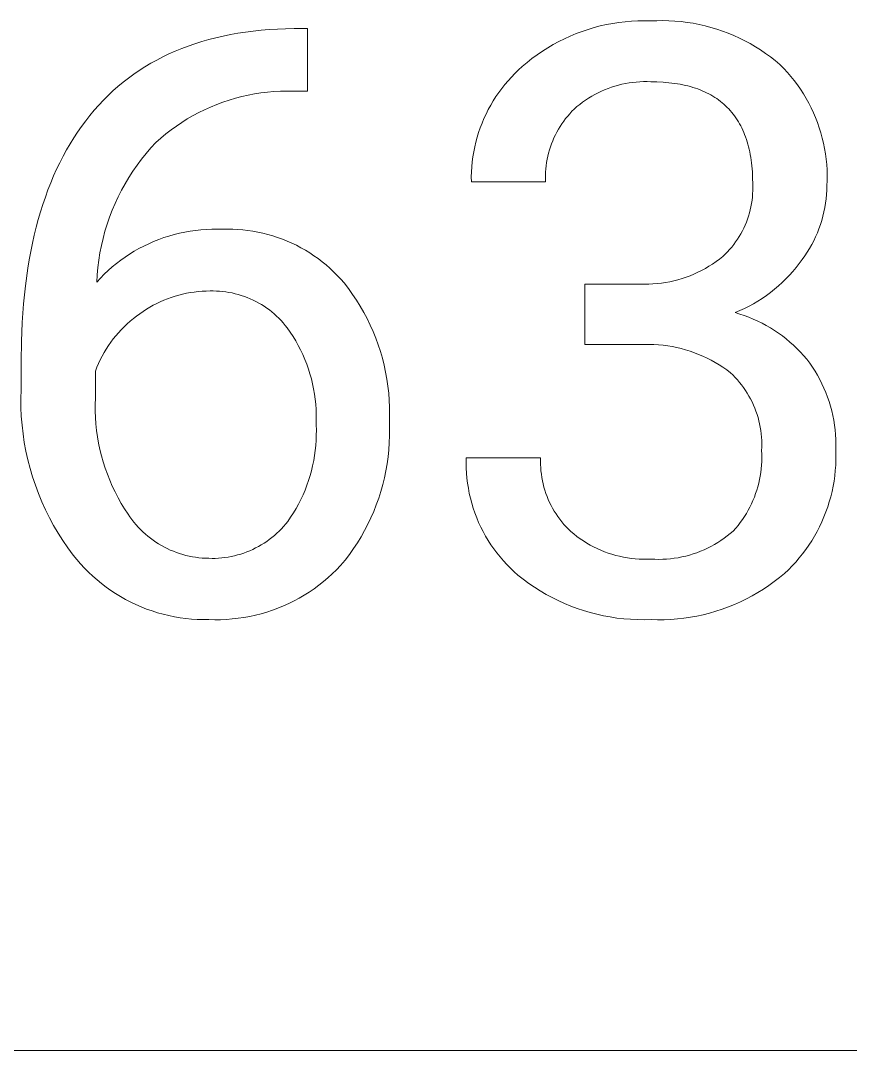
# Model space of a CAD drawing. Header units: millimetres. Extents: x -665 to 1920, y -373 to 1434.
# Drawn here: x 1429.21 to 1464.07, y -228.39 to -185.11 of the extents above; entities that cross this region are included whole.
import ezdxf

# ---------------------------------------------------------------- set-up
doc = ezdxf.new("R2010")
doc.units = ezdxf.units.MM
doc.header["$MEASUREMENT"] = 0
doc.layers.add('Domyślny', color=7, linetype='Continuous', true_color=0x000000)

msp = doc.modelspace()

# ---------------------------------------------------------------- linework, layer by layer
at = {"layer": 'Domyślny', "color": 18, "lineweight": 15, "true_color": 0x000000}
for p, q in [((1453.822, -185.275), (1454.085, -185.226)), ((1454.085, -185.226), (1454.348, -185.186)), ((1454.348, -185.186), (1454.613, -185.155)), ((1454.613, -185.155), (1454.879, -185.133)), ((1454.879, -185.133), (1455.146, -185.12)), ((1455.146, -185.12), (1455.413, -185.116)), ((1455.413, -185.116), (1455.68, -185.122)), ((1455.68, -185.122), (1455.935, -185.111)), ((1455.935, -185.111), (1456.191, -185.108)), ((1456.191, -185.108), (1456.446, -185.114)), ((1456.446, -185.114), (1456.701, -185.128)), ((1456.701, -185.128), (1456.956, -185.151)), ((1456.956, -185.151), (1457.21, -185.183)), ((1457.21, -185.183), (1457.462, -185.223)), ((1457.462, -185.223), (1457.713, -185.272)), ((1438.024, -185.699), (1438.339, -185.643)), ((1438.339, -185.643), (1438.659, -185.594)), ((1438.659, -185.594), (1438.985, -185.552)), ((1438.985, -185.552), (1439.316, -185.516)), ((1439.316, -185.516), (1439.653, -185.487)), ((1439.653, -185.487), (1439.995, -185.466)), ((1439.995, -185.466), (1440.343, -185.451)), ((1440.343, -185.451), (1440.696, -185.442)), ((1440.696, -185.442), (1441.256, -185.442)), ((1441.256, -185.442), (1441.256, -188.077)), ((1452.299, -185.759), (1452.545, -185.656)), ((1452.545, -185.656), (1452.795, -185.562)), ((1452.795, -185.562), (1453.048, -185.477)), ((1453.048, -185.477), (1453.304, -185.401)), ((1453.304, -185.401), (1453.562, -185.334)), ((1453.562, -185.334), (1453.822, -185.275)), ((1457.713, -185.272), (1457.962, -185.329)), ((1457.962, -185.329), (1458.209, -185.394)), ((1458.209, -185.394), (1458.454, -185.467)), ((1458.454, -185.467), (1458.696, -185.549)), ((1458.696, -185.549), (1458.936, -185.639)), ((1458.936, -185.639), (1459.172, -185.737)), ((1436.251, -186.178), (1436.533, -186.081)), ((1436.533, -186.081), (1436.82, -185.991)), ((1436.82, -185.991), (1437.113, -185.908)), ((1437.113, -185.908), (1437.411, -185.832)), ((1437.411, -185.832), (1437.715, -185.762)), ((1437.715, -185.762), (1438.024, -185.699)), ((1451.353, -186.251), (1451.583, -186.116)), ((1451.583, -186.116), (1451.817, -185.988)), ((1451.817, -185.988), (1452.056, -185.869)), ((1452.056, -185.869), (1452.299, -185.759)), ((1459.172, -185.737), (1459.405, -185.843)), ((1459.405, -185.843), (1459.634, -185.956)), ((1459.634, -185.956), (1459.859, -186.077)), ((1459.859, -186.077), (1460.08, -186.206)), ((1435.179, -186.634), (1435.439, -186.51)), ((1435.439, -186.51), (1435.704, -186.393)), ((1435.704, -186.393), (1435.975, -186.282)), ((1435.975, -186.282), (1436.251, -186.178)), ((1450.693, -186.704), (1450.908, -186.545)), ((1450.908, -186.545), (1451.128, -186.394)), ((1451.128, -186.394), (1451.353, -186.251)), ((1460.08, -186.206), (1460.296, -186.342)), ((1460.296, -186.342), (1460.508, -186.485)), ((1460.508, -186.485), (1460.715, -186.635)), ((1434.433, -187.048), (1434.676, -186.904)), ((1434.676, -186.904), (1434.925, -186.766)), ((1434.925, -186.766), (1435.179, -186.634)), ((1450.281, -187.042), (1450.484, -186.869)), ((1450.484, -186.869), (1450.693, -186.704)), ((1460.715, -186.635), (1460.917, -186.792)), ((1460.917, -186.792), (1461.113, -186.956)), ((1461.113, -186.956), (1461.271, -187.117)), ((1433.736, -187.524), (1433.962, -187.358)), ((1433.962, -187.358), (1434.195, -187.2)), ((1434.195, -187.2), (1434.433, -187.048)), ((1449.828, -187.48), (1449.974, -187.329)), ((1449.974, -187.329), (1450.125, -187.183)), ((1450.125, -187.183), (1450.281, -187.042)), ((1461.271, -187.117), (1461.424, -187.283)), ((1461.424, -187.283), (1461.57, -187.454)), ((1433.299, -187.875), (1433.514, -187.696)), ((1433.514, -187.696), (1433.736, -187.524)), ((1449.421, -187.961), (1449.551, -187.796)), ((1449.551, -187.796), (1449.687, -187.636)), ((1449.687, -187.636), (1449.828, -187.48)), ((1454.323, -187.819), (1454.176, -187.861)), ((1454.471, -187.783), (1454.323, -187.819)), ((1454.619, -187.752), (1454.471, -187.783)), ((1454.769, -187.726), (1454.619, -187.752)), ((1454.92, -187.705), (1454.769, -187.726)), ((1455.071, -187.69), (1454.92, -187.705)), ((1455.223, -187.679), (1455.071, -187.69)), ((1455.375, -187.674), (1455.223, -187.679)), ((1455.527, -187.674), (1455.375, -187.674)), ((1455.68, -187.679), (1455.527, -187.674)), ((1455.943, -187.684), (1455.68, -187.679)), ((1456.199, -187.696), (1455.943, -187.684)), ((1456.323, -187.706), (1456.199, -187.696)), ((1456.446, -187.717), (1456.323, -187.706)), ((1456.566, -187.731), (1456.446, -187.717)), ((1456.685, -187.746), (1456.566, -187.731)), ((1456.801, -187.764), (1456.685, -187.746)), ((1456.915, -187.784), (1456.801, -187.764)), ((1457.027, -187.806), (1456.915, -187.784)), ((1457.137, -187.83), (1457.027, -187.806)), ((1457.245, -187.856), (1457.137, -187.83)), ((1457.35, -187.885), (1457.245, -187.856)), ((1461.57, -187.454), (1461.711, -187.629)), ((1461.711, -187.629), (1461.846, -187.81)), ((1461.846, -187.81), (1461.975, -187.995)), ((1432.684, -188.453), (1432.884, -188.254)), ((1432.884, -188.254), (1433.088, -188.061)), ((1433.088, -188.061), (1433.299, -187.875)), ((1438.764, -188.244), (1438.495, -188.304)), ((1439.034, -188.192), (1438.764, -188.244)), ((1439.306, -188.15), (1439.034, -188.192)), ((1439.579, -188.117), (1439.306, -188.15)), ((1439.853, -188.093), (1439.579, -188.117)), ((1440.128, -188.079), (1439.853, -188.093)), ((1440.403, -188.073), (1440.128, -188.079)), ((1440.679, -188.077), (1440.403, -188.073)), ((1441.256, -188.077), (1440.679, -188.077)), ((1449.178, -188.304), (1449.296, -188.13)), ((1449.296, -188.13), (1449.421, -187.961)), ((1453.202, -188.285), (1453.072, -188.364)), ((1453.335, -188.21), (1453.202, -188.285)), ((1453.47, -188.14), (1453.335, -188.21)), ((1453.607, -188.075), (1453.47, -188.14)), ((1453.746, -188.014), (1453.607, -188.075)), ((1453.888, -187.958), (1453.746, -188.014)), ((1454.031, -187.907), (1453.888, -187.958)), ((1454.176, -187.861), (1454.031, -187.907)), ((1457.454, -187.915), (1457.35, -187.885)), ((1457.556, -187.948), (1457.454, -187.915)), ((1457.655, -187.982), (1457.556, -187.948)), ((1457.752, -188.019), (1457.655, -187.982)), ((1457.848, -188.058), (1457.752, -188.019)), ((1457.941, -188.099), (1457.848, -188.058)), ((1458.032, -188.142), (1457.941, -188.099)), ((1458.121, -188.187), (1458.032, -188.142)), ((1458.208, -188.234), (1458.121, -188.187)), ((1458.293, -188.283), (1458.208, -188.234)), ((1458.375, -188.335), (1458.293, -188.283)), ((1461.975, -187.995), (1462.097, -188.184)), ((1462.097, -188.184), (1462.213, -188.378)), ((1432.302, -188.873), (1432.491, -188.66)), ((1432.491, -188.66), (1432.684, -188.453)), ((1437.446, -188.635), (1437.191, -188.74)), ((1437.704, -188.539), (1437.446, -188.635)), ((1437.965, -188.452), (1437.704, -188.539)), ((1438.229, -188.374), (1437.965, -188.452)), ((1438.495, -188.304), (1438.229, -188.374)), ((1448.857, -188.846), (1448.958, -188.662)), ((1448.958, -188.662), (1449.065, -188.481)), ((1449.065, -188.481), (1449.178, -188.304)), ((1452.582, -188.724), (1452.468, -188.825)), ((1452.7, -188.628), (1452.582, -188.724)), ((1452.821, -188.536), (1452.7, -188.628)), ((1452.945, -188.448), (1452.821, -188.536)), ((1453.072, -188.364), (1452.945, -188.448)), ((1458.456, -188.388), (1458.375, -188.335)), ((1458.534, -188.444), (1458.456, -188.388)), ((1458.611, -188.502), (1458.534, -188.444)), ((1458.685, -188.561), (1458.611, -188.502)), ((1458.757, -188.623), (1458.685, -188.561)), ((1458.828, -188.687), (1458.757, -188.623)), ((1458.896, -188.754), (1458.828, -188.687)), ((1462.213, -188.378), (1462.322, -188.575)), ((1462.322, -188.575), (1462.424, -188.776)), ((1431.942, -189.32), (1432.12, -189.093)), ((1432.12, -189.093), (1432.302, -188.873)), ((1436.451, -189.104), (1436.212, -189.242)), ((1436.693, -188.975), (1436.451, -189.104)), ((1436.94, -188.853), (1436.693, -188.975)), ((1437.191, -188.74), (1436.94, -188.853)), ((1448.675, -189.224), (1448.763, -189.034)), ((1448.763, -189.034), (1448.857, -188.846)), ((1452.192, -189.123), (1452.107, -189.228)), ((1452.28, -189.02), (1452.192, -189.123)), ((1452.372, -188.921), (1452.28, -189.02)), ((1452.468, -188.825), (1452.372, -188.921)), ((1458.962, -188.822), (1458.896, -188.754)), ((1459.025, -188.892), (1458.962, -188.822)), ((1459.087, -188.965), (1459.025, -188.892)), ((1459.147, -189.039), (1459.087, -188.965)), ((1459.204, -189.116), (1459.147, -189.039)), ((1459.26, -189.195), (1459.204, -189.116)), ((1462.424, -188.776), (1462.519, -188.98)), ((1462.519, -188.98), (1462.608, -189.187)), ((1431.603, -189.792), (1431.769, -189.553)), ((1431.769, -189.553), (1431.942, -189.32)), ((1435.75, -189.541), (1435.527, -189.703)), ((1435.979, -189.388), (1435.75, -189.541)), ((1436.212, -189.242), (1435.979, -189.388)), ((1448.518, -189.614), (1448.593, -189.418)), ((1448.593, -189.418), (1448.675, -189.224)), ((1451.874, -189.56), (1451.804, -189.676)), ((1451.948, -189.447), (1451.874, -189.56)), ((1452.025, -189.336), (1451.948, -189.447)), ((1452.107, -189.228), (1452.025, -189.336)), ((1459.313, -189.276), (1459.26, -189.195)), ((1459.365, -189.359), (1459.313, -189.276)), ((1459.414, -189.444), (1459.365, -189.359)), ((1459.461, -189.531), (1459.414, -189.444)), ((1459.506, -189.62), (1459.461, -189.531)), ((1462.608, -189.187), (1462.689, -189.397)), ((1462.689, -189.397), (1462.763, -189.61)), ((1431.441, -190.037), (1431.603, -189.792)), ((1435.31, -189.871), (1435.098, -190.047)), ((1435.527, -189.703), (1435.31, -189.871)), ((1448.334, -190.217), (1448.388, -190.014)), ((1448.388, -190.014), (1448.45, -189.813)), ((1448.45, -189.813), (1448.518, -189.614)), ((1451.675, -189.915), (1451.617, -190.037)), ((1451.737, -189.794), (1451.675, -189.915)), ((1451.804, -189.676), (1451.737, -189.794)), ((1459.549, -189.712), (1459.506, -189.62)), ((1459.59, -189.805), (1459.549, -189.712)), ((1459.628, -189.901), (1459.59, -189.805)), ((1459.665, -189.999), (1459.628, -189.901)), ((1459.7, -190.099), (1459.665, -189.999)), ((1462.763, -189.61), (1462.83, -189.825)), ((1462.83, -189.825), (1462.889, -190.043)), ((1431.136, -190.547), (1431.286, -190.289)), ((1431.286, -190.289), (1431.441, -190.037)), ((1434.892, -190.23), (1434.682, -190.458)), ((1435.098, -190.047), (1434.892, -190.23)), ((1448.245, -190.627), (1448.286, -190.421)), ((1448.286, -190.421), (1448.334, -190.217)), ((1451.468, -190.415), (1451.427, -190.544)), ((1451.514, -190.287), (1451.468, -190.415)), ((1451.563, -190.161), (1451.514, -190.287)), ((1451.617, -190.037), (1451.563, -190.161)), ((1459.732, -190.201), (1459.7, -190.099)), ((1459.762, -190.305), (1459.732, -190.201)), ((1459.791, -190.411), (1459.762, -190.305)), ((1459.817, -190.519), (1459.791, -190.411)), ((1462.889, -190.043), (1462.941, -190.262)), ((1462.941, -190.262), (1462.986, -190.483)), ((1430.854, -191.081), (1430.992, -190.811)), ((1430.992, -190.811), (1431.136, -190.547)), ((1434.48, -190.694), (1434.286, -190.936)), ((1434.682, -190.458), (1434.48, -190.694)), ((1448.183, -191.043), (1448.21, -190.834)), ((1448.21, -190.834), (1448.245, -190.627)), ((1451.358, -190.806), (1451.33, -190.938)), ((1451.39, -190.674), (1451.358, -190.806)), ((1451.427, -190.544), (1451.39, -190.674)), ((1459.841, -190.63), (1459.817, -190.519)), ((1459.863, -190.743), (1459.841, -190.63)), ((1459.883, -190.857), (1459.863, -190.743)), ((1459.901, -190.974), (1459.883, -190.857)), ((1462.986, -190.483), (1463.023, -190.705)), ((1463.023, -190.705), (1463.052, -190.929)), ((1430.721, -191.357), (1430.854, -191.081)), ((1434.1, -191.185), (1433.923, -191.44)), ((1434.286, -190.936), (1434.1, -191.185)), ((1448.15, -191.461), (1448.163, -191.252)), ((1448.163, -191.252), (1448.183, -191.043)), ((1451.288, -191.206), (1451.274, -191.34)), ((1451.307, -191.072), (1451.288, -191.206)), ((1451.33, -190.938), (1451.307, -191.072)), ((1459.916, -191.093), (1459.901, -190.974)), ((1459.93, -191.214), (1459.916, -191.093)), ((1459.942, -191.337), (1459.93, -191.214)), ((1463.052, -190.929), (1463.074, -191.153)), ((1463.074, -191.153), (1463.088, -191.378)), ((1430.472, -191.929), (1430.594, -191.64)), ((1430.594, -191.64), (1430.721, -191.357)), ((1433.755, -191.701), (1433.596, -191.967)), ((1433.923, -191.44), (1433.755, -191.701)), ((1448.144, -191.671), (1448.15, -191.461)), ((1448.145, -191.881), (1448.144, -191.671)), ((1451.259, -191.611), (1451.258, -191.746)), ((1451.258, -191.746), (1451.262, -191.881)), ((1451.264, -191.475), (1451.259, -191.611)), ((1451.274, -191.34), (1451.264, -191.475)), ((1459.951, -191.462), (1459.942, -191.337)), ((1459.964, -191.719), (1459.951, -191.462)), ((1459.968, -191.985), (1459.964, -191.719)), ((1463.088, -191.378), (1463.095, -191.603)), ((1463.095, -191.603), (1463.094, -191.828)), ((1430.357, -192.224), (1430.472, -191.929)), ((1433.596, -191.967), (1433.446, -192.239)), ((1451.262, -191.881), (1448.145, -191.881)), ((1459.971, -192.121), (1459.968, -191.985)), ((1459.97, -192.256), (1459.971, -192.121)), ((1463.085, -192.054), (1463.08, -192.238)), ((1463.094, -191.828), (1463.085, -192.054)), ((1430.142, -192.833), (1430.246, -192.525)), ((1430.246, -192.525), (1430.357, -192.224)), ((1433.306, -192.516), (1433.175, -192.797)), ((1433.446, -192.239), (1433.306, -192.516)), ((1459.938, -192.662), (1459.953, -192.527)), ((1459.953, -192.527), (1459.964, -192.392)), ((1459.964, -192.392), (1459.97, -192.256)), ((1463.05, -192.604), (1463.026, -192.787)), ((1463.068, -192.421), (1463.05, -192.604)), ((1463.08, -192.238), (1463.068, -192.421)), ((1430.043, -193.146), (1430.142, -192.833)), ((1433.175, -192.797), (1433.054, -193.083)), ((1459.864, -193.063), (1459.893, -192.93)), ((1459.893, -192.93), (1459.918, -192.797)), ((1459.918, -192.797), (1459.938, -192.662)), ((1462.995, -192.968), (1462.958, -193.149)), ((1463.026, -192.787), (1462.995, -192.968)), ((1429.862, -193.793), (1429.95, -193.466)), ((1429.95, -193.466), (1430.043, -193.146)), ((1432.943, -193.373), (1432.841, -193.666)), ((1433.054, -193.083), (1432.943, -193.373)), ((1459.701, -193.581), (1459.748, -193.453)), ((1459.748, -193.453), (1459.791, -193.325)), ((1459.791, -193.325), (1459.83, -193.194)), ((1459.83, -193.194), (1459.864, -193.063)), ((1462.915, -193.327), (1462.866, -193.505)), ((1462.958, -193.149), (1462.915, -193.327)), ((1429.78, -194.125), (1429.862, -193.793)), ((1432.841, -193.666), (1432.75, -193.963)), ((1436.553, -193.925), (1436.78, -193.901)), ((1436.78, -193.901), (1437.007, -193.884)), ((1437.007, -193.884), (1437.235, -193.875)), ((1437.235, -193.875), (1437.463, -193.874)), ((1437.463, -193.874), (1437.691, -193.881)), ((1437.691, -193.881), (1437.905, -193.876)), ((1437.905, -193.876), (1438.119, -193.878)), ((1438.119, -193.878), (1438.333, -193.888)), ((1438.333, -193.888), (1438.546, -193.904)), ((1438.546, -193.904), (1438.759, -193.928)), ((1459.532, -193.951), (1459.593, -193.83)), ((1459.593, -193.83), (1459.649, -193.706)), ((1459.649, -193.706), (1459.701, -193.581)), ((1462.749, -193.854), (1462.682, -194.025)), ((1462.811, -193.68), (1462.749, -193.854)), ((1462.866, -193.505), (1462.811, -193.68)), ((1429.704, -194.464), (1429.78, -194.125)), ((1432.669, -194.262), (1432.599, -194.565)), ((1432.75, -193.963), (1432.669, -194.262)), ((1434.796, -194.394), (1435.008, -194.31)), ((1435.008, -194.31), (1435.222, -194.232)), ((1435.222, -194.232), (1435.439, -194.162)), ((1435.439, -194.162), (1435.659, -194.099)), ((1435.659, -194.099), (1435.88, -194.044)), ((1435.88, -194.044), (1436.103, -193.997)), ((1436.103, -193.997), (1436.327, -193.957)), ((1436.327, -193.957), (1436.553, -193.925)), ((1438.759, -193.928), (1438.971, -193.959)), ((1438.971, -193.959), (1439.181, -193.998)), ((1439.181, -193.998), (1439.391, -194.043)), ((1439.391, -194.043), (1439.598, -194.095)), ((1439.598, -194.095), (1439.804, -194.155)), ((1439.804, -194.155), (1440.007, -194.221)), ((1440.007, -194.221), (1440.209, -194.294)), ((1440.209, -194.294), (1440.407, -194.374)), ((1459.249, -194.414), (1459.326, -194.302)), ((1459.326, -194.302), (1459.399, -194.188)), ((1459.399, -194.188), (1459.467, -194.071)), ((1459.467, -194.071), (1459.532, -193.951)), ((1462.609, -194.194), (1462.53, -194.36)), ((1462.682, -194.025), (1462.609, -194.194)), ((1429.633, -194.809), (1429.704, -194.464)), ((1432.599, -194.565), (1432.539, -194.869)), ((1433.982, -194.804), (1434.18, -194.691)), ((1434.18, -194.691), (1434.382, -194.585)), ((1434.382, -194.585), (1434.588, -194.486)), ((1434.588, -194.486), (1434.796, -194.394)), ((1440.407, -194.374), (1440.603, -194.46)), ((1440.603, -194.46), (1440.796, -194.554)), ((1440.796, -194.554), (1440.985, -194.653)), ((1440.985, -194.653), (1441.172, -194.759)), ((1441.172, -194.759), (1441.354, -194.871)), ((1458.904, -194.834), (1458.996, -194.734)), ((1458.996, -194.734), (1459.084, -194.63)), ((1459.084, -194.63), (1459.168, -194.524)), ((1459.168, -194.524), (1459.249, -194.414)), ((1462.355, -194.684), (1462.259, -194.841)), ((1462.445, -194.524), (1462.355, -194.684)), ((1462.53, -194.36), (1462.445, -194.524)), ((1429.509, -195.517), (1429.568, -195.16)), ((1429.568, -195.16), (1429.633, -194.809)), ((1432.489, -195.176), (1432.45, -195.484)), ((1432.539, -194.869), (1432.489, -195.176)), ((1433.232, -195.321), (1433.412, -195.182)), ((1433.412, -195.182), (1433.598, -195.049)), ((1433.598, -195.049), (1433.788, -194.923)), ((1433.788, -194.923), (1433.982, -194.804)), ((1441.354, -194.871), (1441.532, -194.989)), ((1441.532, -194.989), (1441.707, -195.113)), ((1441.707, -195.113), (1441.877, -195.243)), ((1458.427, -195.24), (1458.571, -195.135)), ((1458.571, -195.135), (1458.711, -195.024)), ((1458.711, -195.024), (1458.809, -194.931)), ((1458.809, -194.931), (1458.904, -194.834)), ((1462.051, -195.145), (1461.925, -195.319)), ((1462.158, -194.995), (1462.051, -195.145)), ((1462.259, -194.841), (1462.158, -194.995)), ((1429.407, -196.251), (1429.509, -195.517)), ((1432.45, -195.484), (1432.422, -195.793)), ((1432.719, -195.773), (1432.884, -195.616)), ((1432.884, -195.616), (1433.055, -195.465)), ((1433.055, -195.465), (1433.232, -195.321)), ((1441.877, -195.243), (1442.043, -195.379)), ((1442.043, -195.379), (1442.204, -195.52)), ((1442.204, -195.52), (1442.36, -195.667)), ((1457.659, -195.689), (1457.819, -195.61)), ((1457.819, -195.61), (1457.976, -195.525)), ((1457.976, -195.525), (1458.129, -195.435)), ((1458.129, -195.435), (1458.28, -195.34)), ((1458.28, -195.34), (1458.427, -195.24)), ((1461.793, -195.488), (1461.655, -195.653)), ((1461.925, -195.319), (1461.793, -195.488)), ((1432.422, -195.793), (1432.404, -196.102)), ((1432.404, -196.102), (1432.558, -195.935)), ((1432.558, -195.935), (1432.719, -195.773)), ((1442.36, -195.667), (1442.511, -195.819)), ((1442.511, -195.819), (1442.656, -195.975)), ((1442.656, -195.975), (1442.797, -196.137)), ((1456.305, -196.117), (1456.48, -196.084)), ((1456.48, -196.084), (1456.654, -196.045)), ((1456.654, -196.045), (1456.826, -196)), ((1456.826, -196), (1456.997, -195.95)), ((1456.997, -195.95), (1457.166, -195.893)), ((1457.166, -195.893), (1457.333, -195.831)), ((1457.333, -195.831), (1457.497, -195.763)), ((1457.497, -195.763), (1457.659, -195.689)), ((1461.363, -195.969), (1461.209, -196.119)), ((1461.512, -195.814), (1461.363, -195.969)), ((1461.655, -195.653), (1461.512, -195.814)), ((1429.328, -197.009), (1429.407, -196.251)), ((1436.505, -196.516), (1436.341, -196.541)), ((1436.669, -196.497), (1436.505, -196.516)), ((1436.834, -196.484), (1436.669, -196.497)), ((1437, -196.475), (1436.834, -196.484)), ((1437.165, -196.473), (1437, -196.475)), ((1437.299, -196.471), (1437.165, -196.473)), ((1437.432, -196.474), (1437.299, -196.471)), ((1437.565, -196.482), (1437.432, -196.474)), ((1437.698, -196.494), (1437.565, -196.482)), ((1437.831, -196.51), (1437.698, -196.494)), ((1437.962, -196.531), (1437.831, -196.51)), ((1442.797, -196.137), (1442.98, -196.372)), ((1442.98, -196.372), (1443.154, -196.614)), ((1452.907, -196.187), (1455.24, -196.187)), ((1452.907, -198.727), (1452.907, -196.187)), ((1455.24, -196.187), (1455.418, -196.19)), ((1455.418, -196.19), (1455.597, -196.188)), ((1455.597, -196.188), (1455.774, -196.179)), ((1455.774, -196.179), (1455.952, -196.165)), ((1455.952, -196.165), (1456.129, -196.144)), ((1456.129, -196.144), (1456.305, -196.117)), ((1460.886, -196.403), (1460.718, -196.536)), ((1461.05, -196.263), (1460.886, -196.403)), ((1461.209, -196.119), (1461.05, -196.263)), ((1435.077, -196.928), (1434.928, -196.999)), ((1435.229, -196.861), (1435.077, -196.928)), ((1435.383, -196.8), (1435.229, -196.861)), ((1435.539, -196.744), (1435.383, -196.8)), ((1435.696, -196.692), (1435.539, -196.744)), ((1435.856, -196.646), (1435.696, -196.692)), ((1436.016, -196.606), (1435.856, -196.646)), ((1436.178, -196.571), (1436.016, -196.606)), ((1436.341, -196.541), (1436.178, -196.571)), ((1438.093, -196.556), (1437.962, -196.531)), ((1438.224, -196.586), (1438.093, -196.556)), ((1438.352, -196.62), (1438.224, -196.586)), ((1438.48, -196.659), (1438.352, -196.62)), ((1438.607, -196.702), (1438.48, -196.659)), ((1438.731, -196.749), (1438.607, -196.702)), ((1438.855, -196.8), (1438.731, -196.749)), ((1438.976, -196.856), (1438.855, -196.8)), ((1439.095, -196.915), (1438.976, -196.856)), ((1439.213, -196.979), (1439.095, -196.915)), ((1443.154, -196.614), (1443.32, -196.861)), ((1443.32, -196.861), (1443.478, -197.114)), ((1460.186, -196.901), (1460.001, -197.011)), ((1460.368, -196.786), (1460.186, -196.901)), ((1460.545, -196.664), (1460.368, -196.786)), ((1460.718, -196.536), (1460.545, -196.664)), ((1429.272, -197.793), (1429.328, -197.009)), ((1434.356, -197.333), (1434.221, -197.428)), ((1434.495, -197.243), (1434.356, -197.333)), ((1434.637, -197.157), (1434.495, -197.243)), ((1434.781, -197.076), (1434.637, -197.157)), ((1434.928, -196.999), (1434.781, -197.076)), ((1439.328, -197.046), (1439.213, -196.979)), ((1439.44, -197.117), (1439.328, -197.046)), ((1439.551, -197.192), (1439.44, -197.117)), ((1439.658, -197.271), (1439.551, -197.192)), ((1439.763, -197.354), (1439.658, -197.271)), ((1439.865, -197.439), (1439.763, -197.354)), ((1443.478, -197.114), (1443.627, -197.373)), ((1443.627, -197.373), (1443.766, -197.636)), ((1459.425, -197.3), (1459.227, -197.384)), ((1459.621, -197.21), (1459.425, -197.3)), ((1459.813, -197.114), (1459.621, -197.21)), ((1460.001, -197.011), (1459.813, -197.114)), ((1429.238, -198.601), (1429.272, -197.793)), ((1433.812, -197.744), (1433.684, -197.858)), ((1433.945, -197.634), (1433.812, -197.744)), ((1434.081, -197.529), (1433.945, -197.634)), ((1434.221, -197.428), (1434.081, -197.529)), ((1439.965, -197.529), (1439.865, -197.439)), ((1440.061, -197.621), (1439.965, -197.529)), ((1440.153, -197.717), (1440.061, -197.621)), ((1440.243, -197.816), (1440.153, -197.717)), ((1443.766, -197.636), (1443.897, -197.904)), ((1459.227, -197.384), (1459.421, -197.441)), ((1459.421, -197.441), (1459.614, -197.506)), ((1459.614, -197.506), (1459.803, -197.576)), ((1459.803, -197.576), (1459.991, -197.653)), ((1459.991, -197.653), (1460.175, -197.737)), ((1460.175, -197.737), (1460.357, -197.826)), ((1433.322, -198.226), (1433.21, -198.357)), ((1433.438, -198.1), (1433.322, -198.226)), ((1433.559, -197.977), (1433.438, -198.1)), ((1433.684, -197.858), (1433.559, -197.977)), ((1440.329, -197.918), (1440.243, -197.816)), ((1440.412, -198.023), (1440.329, -197.918)), ((1440.536, -198.201), (1440.412, -198.023)), ((1440.654, -198.383), (1440.536, -198.201)), ((1443.897, -197.904), (1444.018, -198.176)), ((1444.018, -198.176), (1444.13, -198.452)), ((1460.357, -197.826), (1460.536, -197.922)), ((1460.536, -197.922), (1460.711, -198.024)), ((1460.711, -198.024), (1460.882, -198.132)), ((1460.882, -198.132), (1461.05, -198.245)), ((1461.05, -198.245), (1461.214, -198.364)), ((1429.226, -199.435), (1429.238, -198.601)), ((1432.999, -198.629), (1432.9, -198.77)), ((1433.102, -198.491), (1432.999, -198.629)), ((1433.21, -198.357), (1433.102, -198.491)), ((1440.765, -198.569), (1440.654, -198.383)), ((1440.871, -198.758), (1440.765, -198.569)), ((1444.13, -198.452), (1444.232, -198.732)), ((1461.214, -198.364), (1461.374, -198.489)), ((1461.374, -198.489), (1461.529, -198.619)), ((1461.529, -198.619), (1461.68, -198.754)), ((1432.718, -199.062), (1432.634, -199.212)), ((1432.807, -198.914), (1432.718, -199.062)), ((1432.9, -198.77), (1432.807, -198.914)), ((1440.97, -198.952), (1440.871, -198.758)), ((1441.062, -199.148), (1440.97, -198.952)), ((1444.232, -198.732), (1444.325, -199.016)), ((1444.325, -199.016), (1444.408, -199.302)), ((1455.24, -198.727), (1452.907, -198.727)), ((1455.433, -198.72), (1455.24, -198.727)), ((1455.626, -198.719), (1455.433, -198.72)), ((1455.819, -198.725), (1455.626, -198.719)), ((1456.012, -198.737), (1455.819, -198.725)), ((1456.204, -198.756), (1456.012, -198.737)), ((1456.395, -198.781), (1456.204, -198.756)), ((1456.586, -198.813), (1456.395, -198.781)), ((1456.775, -198.851), (1456.586, -198.813)), ((1456.963, -198.896), (1456.775, -198.851)), ((1457.149, -198.947), (1456.963, -198.896)), ((1457.333, -199.005), (1457.149, -198.947)), ((1457.515, -199.068), (1457.333, -199.005)), ((1457.695, -199.138), (1457.515, -199.068)), ((1461.68, -198.754), (1461.827, -198.894)), ((1461.827, -198.894), (1461.968, -199.039)), ((1461.968, -199.039), (1462.104, -199.189)), ((1429.226, -200.623), (1429.226, -199.435)), ((1432.483, -199.521), (1432.415, -199.679)), ((1432.556, -199.365), (1432.483, -199.521)), ((1432.634, -199.212), (1432.556, -199.365)), ((1441.148, -199.347), (1441.062, -199.148)), ((1441.227, -199.549), (1441.148, -199.347)), ((1444.408, -199.302), (1444.481, -199.591)), ((1457.873, -199.214), (1457.695, -199.138)), ((1458.048, -199.296), (1457.873, -199.214)), ((1458.22, -199.383), (1458.048, -199.296)), ((1458.388, -199.477), (1458.22, -199.383)), ((1458.554, -199.576), (1458.388, -199.477)), ((1462.104, -199.189), (1462.236, -199.343)), ((1462.236, -199.343), (1462.361, -199.502)), ((1462.361, -199.502), (1462.476, -199.669)), ((1432.415, -199.679), (1432.352, -199.84)), ((1432.352, -199.84), (1432.352, -200.976)), ((1441.299, -199.754), (1441.227, -199.549)), ((1441.364, -199.961), (1441.299, -199.754)), ((1441.423, -200.17), (1441.364, -199.961)), ((1444.481, -199.591), (1444.544, -199.882)), ((1444.544, -199.882), (1444.597, -200.176)), ((1458.716, -199.681), (1458.554, -199.576)), ((1458.875, -199.791), (1458.716, -199.681)), ((1459.029, -199.907), (1458.875, -199.791)), ((1459.13, -200.004), (1459.029, -199.907)), ((1462.476, -199.669), (1462.586, -199.839)), ((1462.586, -199.839), (1462.689, -200.013)), ((1441.474, -200.38), (1441.423, -200.17)), ((1441.518, -200.593), (1441.474, -200.38)), ((1444.597, -200.176), (1444.639, -200.471)), ((1459.228, -200.104), (1459.13, -200.004)), ((1459.323, -200.207), (1459.228, -200.104)), ((1459.413, -200.314), (1459.323, -200.207)), ((1459.501, -200.424), (1459.413, -200.314)), ((1462.689, -200.013), (1462.786, -200.191)), ((1462.786, -200.191), (1462.877, -200.372)), ((1462.877, -200.372), (1462.961, -200.556)), ((1429.217, -200.995), (1429.226, -200.623)), ((1441.555, -200.806), (1441.518, -200.593)), ((1441.585, -201.021), (1441.555, -200.806)), ((1444.639, -200.471), (1444.672, -200.767)), ((1444.672, -200.767), (1444.694, -201.064)), ((1459.584, -200.536), (1459.501, -200.424)), ((1459.663, -200.652), (1459.584, -200.536)), ((1459.739, -200.77), (1459.663, -200.652)), ((1459.81, -200.89), (1459.739, -200.77)), ((1462.961, -200.556), (1463.04, -200.742)), ((1463.04, -200.742), (1463.111, -200.932)), ((1429.22, -201.366), (1429.217, -200.995)), ((1432.352, -200.976), (1432.344, -201.248)), ((1432.344, -201.248), (1432.344, -201.519)), ((1441.608, -201.237), (1441.585, -201.021)), ((1441.623, -201.454), (1441.608, -201.237)), ((1444.694, -201.064), (1444.706, -201.362)), ((1459.877, -201.013), (1459.81, -200.89)), ((1459.94, -201.139), (1459.877, -201.013)), ((1459.999, -201.266), (1459.94, -201.139)), ((1460.053, -201.395), (1459.999, -201.266)), ((1463.111, -200.932), (1463.177, -201.123)), ((1463.177, -201.123), (1463.235, -201.317)), ((1429.237, -201.738), (1429.22, -201.366)), ((1432.344, -201.519), (1432.354, -201.79)), ((1441.631, -201.67), (1441.623, -201.454)), ((1441.632, -201.887), (1441.631, -201.67)), ((1444.708, -201.66), (1444.7, -201.958)), ((1444.706, -201.362), (1444.708, -201.66)), ((1460.103, -201.526), (1460.053, -201.395)), ((1460.148, -201.658), (1460.103, -201.526)), ((1460.189, -201.793), (1460.148, -201.658)), ((1463.235, -201.317), (1463.287, -201.513)), ((1463.287, -201.513), (1463.332, -201.71)), ((1463.332, -201.71), (1463.371, -201.909)), ((1429.266, -202.108), (1429.237, -201.738)), ((1429.308, -202.477), (1429.266, -202.108)), ((1432.354, -201.79), (1432.373, -202.061)), ((1432.373, -202.061), (1432.402, -202.331)), ((1441.626, -202.104), (1441.632, -201.887)), ((1441.633, -202.319), (1441.626, -202.104)), ((1444.7, -201.958), (1444.71, -202.255)), ((1460.225, -201.928), (1460.189, -201.793)), ((1460.256, -202.064), (1460.225, -201.928)), ((1460.283, -202.202), (1460.256, -202.064)), ((1463.371, -201.909), (1463.402, -202.109)), ((1463.402, -202.109), (1463.427, -202.31)), ((1429.363, -202.845), (1429.308, -202.477)), ((1432.402, -202.331), (1432.439, -202.6)), ((1441.624, -202.75), (1441.632, -202.535)), ((1441.632, -202.535), (1441.633, -202.319)), ((1444.71, -202.553), (1444.699, -202.85)), ((1444.71, -202.255), (1444.71, -202.553)), ((1460.305, -202.34), (1460.283, -202.202)), ((1460.323, -202.479), (1460.305, -202.34)), ((1460.335, -202.619), (1460.323, -202.479)), ((1463.427, -202.31), (1463.444, -202.512)), ((1463.444, -202.512), (1463.455, -202.714)), ((1429.431, -203.21), (1429.363, -202.845)), ((1432.439, -202.6), (1432.485, -202.868)), ((1432.485, -202.868), (1432.541, -203.134)), ((1441.587, -203.179), (1441.609, -202.965)), ((1441.609, -202.965), (1441.624, -202.75)), ((1444.699, -202.85), (1444.679, -203.147)), ((1460.343, -202.759), (1460.335, -202.619)), ((1460.346, -202.899), (1460.343, -202.759)), ((1460.344, -203.039), (1460.346, -202.899)), ((1463.455, -202.714), (1463.458, -202.916)), ((1463.458, -202.916), (1463.455, -203.118)), ((1429.511, -203.573), (1429.431, -203.21)), ((1432.541, -203.134), (1432.605, -203.397)), ((1432.605, -203.397), (1432.678, -203.659)), ((1441.522, -203.605), (1441.558, -203.393)), ((1441.558, -203.393), (1441.587, -203.179)), ((1444.648, -203.442), (1444.607, -203.737)), ((1444.679, -203.147), (1444.648, -203.442)), ((1460.338, -203.179), (1460.344, -203.039)), ((1460.345, -203.332), (1460.338, -203.179)), ((1460.348, -203.486), (1460.345, -203.332)), ((1463.455, -203.118), (1463.462, -203.343)), ((1463.462, -203.343), (1463.461, -203.567)), ((1429.604, -203.933), (1429.511, -203.573)), ((1432.678, -203.659), (1432.761, -203.918)), ((1441.428, -204.026), (1441.478, -203.816)), ((1441.478, -203.816), (1441.522, -203.605)), ((1444.607, -203.737), (1444.556, -204.03)), ((1447.926, -203.703), (1447.93, -203.489)), ((1447.93, -203.917), (1447.926, -203.703)), ((1447.93, -203.489), (1451.056, -203.489)), ((1451.056, -203.489), (1451.052, -203.627)), ((1451.052, -203.627), (1451.053, -203.764)), ((1451.053, -203.764), (1451.059, -203.902)), ((1460.323, -203.946), (1460.337, -203.793)), ((1460.337, -203.793), (1460.345, -203.639)), ((1460.345, -203.639), (1460.348, -203.486)), ((1463.453, -203.792), (1463.437, -204.016)), ((1463.461, -203.567), (1463.453, -203.792)), ((1429.71, -204.29), (1429.604, -203.933)), ((1429.827, -204.642), (1429.71, -204.29)), ((1432.761, -203.918), (1432.851, -204.173)), ((1432.851, -204.173), (1432.951, -204.426)), ((1441.306, -204.439), (1441.37, -204.233)), ((1441.37, -204.233), (1441.428, -204.026)), ((1444.556, -204.03), (1444.495, -204.321)), ((1447.941, -204.131), (1447.93, -203.917)), ((1447.96, -204.344), (1447.941, -204.131)), ((1451.059, -203.902), (1451.07, -204.039)), ((1451.07, -204.039), (1451.086, -204.176)), ((1451.086, -204.176), (1451.106, -204.313)), ((1460.253, -204.401), (1460.282, -204.25)), ((1460.282, -204.25), (1460.305, -204.098)), ((1460.305, -204.098), (1460.323, -203.946)), ((1463.413, -204.239), (1463.382, -204.461)), ((1463.437, -204.016), (1463.413, -204.239)), ((1429.957, -204.99), (1429.827, -204.642)), ((1432.951, -204.426), (1433.059, -204.675)), ((1433.059, -204.675), (1433.175, -204.921)), ((1441.156, -204.843), (1441.234, -204.642)), ((1441.234, -204.642), (1441.306, -204.439)), ((1444.424, -204.61), (1444.343, -204.897)), ((1444.495, -204.321), (1444.424, -204.61)), ((1447.985, -204.557), (1447.96, -204.344)), ((1448.019, -204.768), (1447.985, -204.557)), ((1451.106, -204.313), (1451.131, -204.448)), ((1451.131, -204.448), (1451.161, -204.583)), ((1451.161, -204.583), (1451.195, -204.716)), ((1451.195, -204.716), (1451.234, -204.849)), ((1460.137, -204.846), (1460.181, -204.699)), ((1460.181, -204.699), (1460.22, -204.55)), ((1460.22, -204.55), (1460.253, -204.401)), ((1463.344, -204.683), (1463.298, -204.902)), ((1463.382, -204.461), (1463.344, -204.683)), ((1430.099, -205.334), (1429.957, -204.99)), ((1433.175, -204.921), (1433.3, -205.162)), ((1433.3, -205.162), (1433.432, -205.399)), ((1440.98, -205.236), (1441.072, -205.041)), ((1441.072, -205.041), (1441.156, -204.843)), ((1444.343, -204.897), (1444.253, -205.18)), ((1448.059, -204.979), (1448.019, -204.768)), ((1448.107, -205.187), (1448.059, -204.979)), ((1451.234, -204.849), (1451.277, -204.98)), ((1451.277, -204.98), (1451.325, -205.109)), ((1451.325, -205.109), (1451.377, -205.236)), ((1459.978, -205.278), (1460.036, -205.136)), ((1460.036, -205.136), (1460.089, -204.992)), ((1460.089, -204.992), (1460.137, -204.846)), ((1463.245, -205.12), (1463.185, -205.337)), ((1463.298, -204.902), (1463.245, -205.12)), ((1430.253, -205.672), (1430.099, -205.334)), ((1433.432, -205.399), (1433.573, -205.631)), ((1440.778, -205.616), (1440.883, -205.428)), ((1440.883, -205.428), (1440.98, -205.236)), ((1444.152, -205.46), (1444.043, -205.737)), ((1444.253, -205.18), (1444.152, -205.46)), ((1448.162, -205.394), (1448.107, -205.187)), ((1448.224, -205.599), (1448.162, -205.394)), ((1448.293, -205.802), (1448.224, -205.599)), ((1451.377, -205.236), (1451.434, -205.362)), ((1451.434, -205.362), (1451.494, -205.486)), ((1451.494, -205.486), (1451.56, -205.607)), ((1451.56, -205.607), (1451.629, -205.726)), ((1459.775, -205.692), (1459.847, -205.556)), ((1459.847, -205.556), (1459.915, -205.418)), ((1459.915, -205.418), (1459.978, -205.278)), ((1463.117, -205.551), (1463.042, -205.762)), ((1463.185, -205.337), (1463.117, -205.551)), ((1430.418, -206.005), (1430.253, -205.672)), ((1430.595, -206.332), (1430.418, -206.005)), ((1433.573, -205.631), (1433.721, -205.858)), ((1433.721, -205.858), (1433.799, -205.973)), ((1433.799, -205.973), (1433.881, -206.085)), ((1440.429, -206.16), (1440.552, -205.983)), ((1440.552, -205.983), (1440.668, -205.801)), ((1440.668, -205.801), (1440.778, -205.616)), ((1443.924, -206.009), (1443.795, -206.277)), ((1444.043, -205.737), (1443.924, -206.009)), ((1448.369, -206.002), (1448.293, -205.802)), ((1448.452, -206.199), (1448.369, -206.002)), ((1451.629, -205.726), (1451.702, -205.843)), ((1451.702, -205.843), (1451.779, -205.957)), ((1451.779, -205.957), (1451.861, -206.069)), ((1459.532, -206.083), (1459.618, -205.955)), ((1459.618, -205.955), (1459.699, -205.825)), ((1459.699, -205.825), (1459.775, -205.692)), ((1462.96, -205.971), (1462.871, -206.177)), ((1463.042, -205.762), (1462.96, -205.971)), ((1430.784, -206.652), (1430.595, -206.332)), ((1433.881, -206.085), (1433.967, -206.194)), ((1433.967, -206.194), (1434.056, -206.3)), ((1434.056, -206.3), (1434.149, -206.404)), ((1434.149, -206.404), (1434.245, -206.504)), ((1440.069, -206.565), (1440.164, -206.469)), ((1440.164, -206.469), (1440.256, -206.369)), ((1440.256, -206.369), (1440.344, -206.266)), ((1440.344, -206.266), (1440.429, -206.16)), ((1443.795, -206.277), (1443.658, -206.541)), ((1448.542, -206.394), (1448.452, -206.199)), ((1448.638, -206.585), (1448.542, -206.394)), ((1451.861, -206.069), (1451.946, -206.177)), ((1451.946, -206.177), (1452.034, -206.283)), ((1452.034, -206.283), (1452.127, -206.385)), ((1452.127, -206.385), (1452.222, -206.484)), ((1459.15, -206.563), (1459.251, -206.448)), ((1459.251, -206.448), (1459.349, -206.329)), ((1459.349, -206.329), (1459.443, -206.208)), ((1459.443, -206.208), (1459.532, -206.083)), ((1462.775, -206.38), (1462.672, -206.58)), ((1462.871, -206.177), (1462.775, -206.38)), ((1430.983, -206.966), (1430.784, -206.652)), ((1434.245, -206.504), (1434.345, -206.6)), ((1434.345, -206.6), (1434.448, -206.693)), ((1434.448, -206.693), (1434.554, -206.783)), ((1434.554, -206.783), (1434.663, -206.869)), ((1434.663, -206.869), (1434.774, -206.951)), ((1439.657, -206.918), (1439.764, -206.835)), ((1439.764, -206.835), (1439.869, -206.749)), ((1439.869, -206.749), (1439.97, -206.659)), ((1439.97, -206.659), (1440.069, -206.565)), ((1443.511, -206.8), (1443.356, -207.054)), ((1443.658, -206.541), (1443.511, -206.8)), ((1448.741, -206.773), (1448.638, -206.585)), ((1448.85, -206.957), (1448.741, -206.773)), ((1452.222, -206.484), (1452.321, -206.58)), ((1452.321, -206.58), (1452.449, -206.687)), ((1452.449, -206.687), (1452.58, -206.789)), ((1452.58, -206.789), (1452.714, -206.887)), ((1452.714, -206.887), (1452.852, -206.98)), ((1458.634, -206.961), (1458.768, -206.868)), ((1458.768, -206.868), (1458.899, -206.771)), ((1458.899, -206.771), (1459.026, -206.669)), ((1459.026, -206.669), (1459.15, -206.563)), ((1462.563, -206.776), (1462.447, -206.968)), ((1462.672, -206.58), (1462.563, -206.776)), ((1431.193, -207.273), (1430.983, -206.966)), ((1431.413, -207.572), (1431.193, -207.273)), ((1434.774, -206.951), (1434.889, -207.03)), ((1434.889, -207.03), (1435.006, -207.104)), ((1435.006, -207.104), (1435.125, -207.175)), ((1435.125, -207.175), (1435.247, -207.241)), ((1435.247, -207.241), (1435.371, -207.304)), ((1435.371, -207.304), (1435.497, -207.362)), ((1438.835, -207.391), (1438.959, -207.336)), ((1438.959, -207.336), (1439.081, -207.276)), ((1439.081, -207.276), (1439.201, -207.213)), ((1439.201, -207.213), (1439.318, -207.145)), ((1439.318, -207.145), (1439.434, -207.073)), ((1439.434, -207.073), (1439.546, -206.998)), ((1439.546, -206.998), (1439.657, -206.918)), ((1443.192, -207.302), (1443.02, -207.545)), ((1443.356, -207.054), (1443.192, -207.302)), ((1448.966, -207.137), (1448.85, -206.957)), ((1449.088, -207.313), (1448.966, -207.137)), ((1449.216, -207.485), (1449.088, -207.313)), ((1452.852, -206.98), (1452.993, -207.068)), ((1452.993, -207.068), (1453.137, -207.151)), ((1453.137, -207.151), (1453.284, -207.229)), ((1453.284, -207.229), (1453.434, -207.302)), ((1453.434, -207.302), (1453.586, -207.37)), ((1457.921, -207.352), (1458.069, -207.284)), ((1458.069, -207.284), (1458.214, -207.21)), ((1458.214, -207.21), (1458.357, -207.132)), ((1458.357, -207.132), (1458.497, -207.049)), ((1458.497, -207.049), (1458.634, -206.961)), ((1462.325, -207.157), (1462.197, -207.341)), ((1462.447, -206.968), (1462.325, -207.157)), ((1431.566, -207.761), (1431.413, -207.572)), ((1431.724, -207.944), (1431.566, -207.761)), ((1435.497, -207.362), (1435.625, -207.415)), ((1435.625, -207.415), (1435.755, -207.465)), ((1435.755, -207.465), (1435.886, -207.51)), ((1435.886, -207.51), (1436.019, -207.55)), ((1436.019, -207.55), (1436.153, -207.587)), ((1436.153, -207.587), (1436.288, -207.618)), ((1436.288, -207.618), (1436.424, -207.645)), ((1436.424, -207.645), (1436.561, -207.667)), ((1436.561, -207.667), (1436.698, -207.685)), ((1436.698, -207.685), (1436.837, -207.698)), ((1436.837, -207.698), (1436.975, -207.706)), ((1436.975, -207.706), (1437.114, -207.71)), ((1437.114, -207.71), (1437.25, -207.713)), ((1437.25, -207.713), (1437.385, -207.711)), ((1437.385, -207.711), (1437.521, -207.704)), ((1437.521, -207.704), (1437.656, -207.693)), ((1437.656, -207.693), (1437.791, -207.678)), ((1437.791, -207.678), (1437.925, -207.657)), ((1437.925, -207.657), (1438.059, -207.633)), ((1438.059, -207.633), (1438.191, -207.604)), ((1438.191, -207.604), (1438.323, -207.57)), ((1438.323, -207.57), (1438.453, -207.532)), ((1438.453, -207.532), (1438.582, -207.489)), ((1438.582, -207.489), (1438.709, -207.442)), ((1438.709, -207.442), (1438.835, -207.391)), ((1443.02, -207.545), (1442.839, -207.781)), ((1449.349, -207.652), (1449.216, -207.485)), ((1449.489, -207.815), (1449.349, -207.652)), ((1453.586, -207.37), (1453.74, -207.432)), ((1453.74, -207.432), (1453.896, -207.489)), ((1453.896, -207.489), (1454.054, -207.54)), ((1454.054, -207.54), (1454.214, -207.586)), ((1454.214, -207.586), (1454.376, -207.626)), ((1454.376, -207.626), (1454.538, -207.661)), ((1454.538, -207.661), (1454.702, -207.69)), ((1454.702, -207.69), (1454.867, -207.713)), ((1454.867, -207.713), (1455.032, -207.731)), ((1455.032, -207.731), (1455.198, -207.742)), ((1455.198, -207.742), (1455.364, -207.748)), ((1455.364, -207.748), (1455.531, -207.748)), ((1455.531, -207.748), (1455.697, -207.742)), ((1455.697, -207.742), (1455.859, -207.751)), ((1455.859, -207.751), (1456.022, -207.753)), ((1456.022, -207.753), (1456.185, -207.75)), ((1456.185, -207.75), (1456.348, -207.742)), ((1456.348, -207.742), (1456.51, -207.728)), ((1456.51, -207.728), (1456.672, -207.708)), ((1456.672, -207.708), (1456.833, -207.683)), ((1456.833, -207.683), (1456.993, -207.652)), ((1456.993, -207.652), (1457.151, -207.615)), ((1457.151, -207.615), (1457.309, -207.573)), ((1457.309, -207.573), (1457.465, -207.526)), ((1457.465, -207.526), (1457.619, -207.473)), ((1457.619, -207.473), (1457.771, -207.415)), ((1457.771, -207.415), (1457.921, -207.352)), ((1461.921, -207.695), (1461.775, -207.866)), ((1462.062, -207.52), (1461.921, -207.695)), ((1462.197, -207.341), (1462.062, -207.52)), ((1431.889, -208.122), (1431.724, -207.944)), ((1432.059, -208.295), (1431.889, -208.122)), ((1442.48, -208.19), (1442.302, -208.362)), ((1442.651, -208.011), (1442.48, -208.19)), ((1442.839, -207.781), (1442.651, -208.011)), ((1449.634, -207.973), (1449.489, -207.815)), ((1449.784, -208.125), (1449.634, -207.973)), ((1449.939, -208.272), (1449.784, -208.125)), ((1461.465, -208.191), (1461.302, -208.345)), ((1461.623, -208.031), (1461.465, -208.191)), ((1461.775, -207.866), (1461.623, -208.031)), ((1432.236, -208.461), (1432.059, -208.295)), ((1432.418, -208.621), (1432.236, -208.461)), ((1432.606, -208.774), (1432.418, -208.621)), ((1442.12, -208.528), (1441.931, -208.688)), ((1442.302, -208.362), (1442.12, -208.528)), ((1450.1, -208.414), (1449.939, -208.272)), ((1450.325, -208.592), (1450.1, -208.414)), ((1450.556, -208.763), (1450.325, -208.592)), ((1461.09, -208.522), (1460.872, -208.691)), ((1461.302, -208.345), (1461.09, -208.522)), ((1432.799, -208.921), (1432.606, -208.774)), ((1432.997, -209.062), (1432.799, -208.921)), ((1433.199, -209.195), (1432.997, -209.062)), ((1441.538, -208.987), (1441.333, -209.126)), ((1441.737, -208.84), (1441.538, -208.987)), ((1441.931, -208.688), (1441.737, -208.84)), ((1450.794, -208.925), (1450.556, -208.763)), ((1451.036, -209.079), (1450.794, -208.925)), ((1460.418, -209.006), (1460.184, -209.152)), ((1460.648, -208.852), (1460.418, -209.006)), ((1460.872, -208.691), (1460.648, -208.852)), ((1433.406, -209.321), (1433.199, -209.195)), ((1433.617, -209.44), (1433.406, -209.321)), ((1433.833, -209.552), (1433.617, -209.44)), ((1440.694, -209.499), (1440.472, -209.609)), ((1440.911, -209.382), (1440.694, -209.499)), ((1441.124, -209.258), (1440.911, -209.382)), ((1441.333, -209.126), (1441.124, -209.258)), ((1451.284, -209.224), (1451.036, -209.079)), ((1451.537, -209.361), (1451.284, -209.224)), ((1451.794, -209.489), (1451.537, -209.361)), ((1452.055, -209.607), (1451.794, -209.489)), ((1459.701, -209.418), (1459.452, -209.539)), ((1459.945, -209.289), (1459.701, -209.418)), ((1460.184, -209.152), (1459.945, -209.289)), ((1434.052, -209.656), (1433.833, -209.552)), ((1434.274, -209.753), (1434.052, -209.656)), ((1434.5, -209.842), (1434.274, -209.753)), ((1434.728, -209.923), (1434.5, -209.842)), ((1434.959, -209.996), (1434.728, -209.923)), ((1439.787, -209.89), (1439.552, -209.968)), ((1440.018, -209.804), (1439.787, -209.89)), ((1440.247, -209.711), (1440.018, -209.804)), ((1440.472, -209.609), (1440.247, -209.711)), ((1452.321, -209.717), (1452.055, -209.607)), ((1452.59, -209.817), (1452.321, -209.717)), ((1452.863, -209.908), (1452.59, -209.817)), ((1453.138, -209.99), (1452.863, -209.908)), ((1458.422, -209.935), (1458.157, -210.012)), ((1458.685, -209.85), (1458.422, -209.935)), ((1458.944, -209.755), (1458.685, -209.85)), ((1459.2, -209.652), (1458.944, -209.755)), ((1459.452, -209.539), (1459.2, -209.652)), ((1435.193, -210.061), (1434.959, -209.996)), ((1435.429, -210.117), (1435.193, -210.061)), ((1435.666, -210.166), (1435.429, -210.117)), ((1435.905, -210.207), (1435.666, -210.166)), ((1436.146, -210.239), (1435.905, -210.207)), ((1436.387, -210.263), (1436.146, -210.239)), ((1436.629, -210.278), (1436.387, -210.263)), ((1436.871, -210.286), (1436.629, -210.278)), ((1437.114, -210.284), (1436.871, -210.286)), ((1437.361, -210.291), (1437.114, -210.284)), ((1437.608, -210.289), (1437.361, -210.291)), ((1437.855, -210.279), (1437.608, -210.289)), ((1438.101, -210.26), (1437.855, -210.279)), ((1438.347, -210.232), (1438.101, -210.26)), ((1438.591, -210.196), (1438.347, -210.232)), ((1438.834, -210.152), (1438.591, -210.196)), ((1439.076, -210.099), (1438.834, -210.152)), ((1439.315, -210.038), (1439.076, -210.099)), ((1439.552, -209.968), (1439.315, -210.038)), ((1453.416, -210.062), (1453.138, -209.99)), ((1453.697, -210.124), (1453.416, -210.062)), ((1453.979, -210.176), (1453.697, -210.124)), ((1454.263, -210.219), (1453.979, -210.176)), ((1454.549, -210.252), (1454.263, -210.219)), ((1454.835, -210.274), (1454.549, -210.252)), ((1455.122, -210.287), (1454.835, -210.274)), ((1455.41, -210.29), (1455.122, -210.287)), ((1455.697, -210.283), (1455.41, -210.29)), ((1455.973, -210.29), (1455.697, -210.283)), ((1456.249, -210.289), (1455.973, -210.29)), ((1456.525, -210.277), (1456.249, -210.289)), ((1456.8, -210.256), (1456.525, -210.277)), ((1457.074, -210.226), (1456.8, -210.256)), ((1457.348, -210.187), (1457.074, -210.226)), ((1457.619, -210.138), (1457.348, -210.187)), ((1457.889, -210.079), (1457.619, -210.138)), ((1458.157, -210.012), (1457.889, -210.079)), ((943.273, -228.394), (1920.475, -228.394))]:
    msp.add_line(p, q, dxfattribs=at)

doc.saveas('drawing.dxf')
